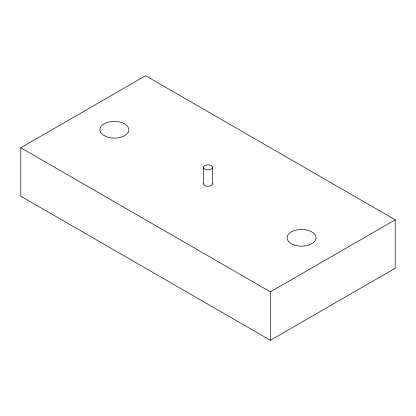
<?xml version="1.0" encoding="UTF-8"?>
<svg xmlns="http://www.w3.org/2000/svg" width="416" height="416" viewBox="0 0 416 416"><rect width="100%" height="100%" fill="white"/><g stroke="black" fill="none" stroke-linecap="round" stroke-linejoin="round"><path stroke-width="0.62" d="M20.8 147.763L145.6 75.712L395.2 219.814L395.2 268.237L270.4 340.288L20.8 196.186L20.8 147.763L270.4 291.871L395.2 219.814M270.4 291.871L270.4 340.288M212.415 167.362A4.415 2.548 0 0 1 205.795 169.567A4.415 2.548 0 0 1 205.795 165.157A4.415 2.548 0 0 1 212.415 167.362L212.415 184.122M203.585 167.362L203.585 184.122M212.415 183.789A4.415 2.548 0 0 1 208 186.337A4.415 2.548 0 0 1 203.585 183.789M104.166 135.658A14.472 8.356 0 0 0 128.378 131.914A14.472 8.356 0 0 0 110.656 121.68A14.472 8.356 0 0 0 104.166 135.658M294.362 245.066A14.472 8.356 0 0 0 316.072 237.827A14.472 8.356 0 0 0 294.362 230.594A14.472 8.356 0 0 0 294.362 245.066"/></g></svg>
